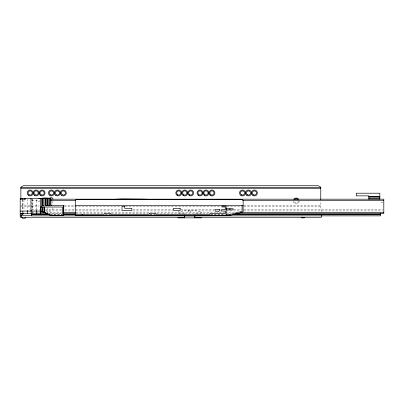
<?xml version="1.0" encoding="UTF-8"?>
<svg xmlns="http://www.w3.org/2000/svg" width="404" height="404" viewBox="0 0 404 404"><rect width="100%" height="100%" fill="white"/><g stroke="black" fill="none" stroke-linecap="round" stroke-linejoin="round"><path stroke-width="0.3" stroke-dasharray="2.02 1.52" d="M31.876 200.313L39.451 200.313M40.072 201.707L38.804 201.707L36.173 200.187L36.173 199.515M20.862 205.782L39.132 205.782M64.337 205.782L75.048 205.782M243.9 205.782L320.766 205.782M20.862 206.616L39.132 206.616M64.337 206.616L121.043 206.616M125.452 206.616L221.22 206.616M226.891 206.616L241.38 206.616M243.9 206.616L320.766 206.616M31.876 209.807L39.077 209.807M39.703 209.807L41.597 209.807M45.379 209.807L61.761 209.807M64.913 209.807L121.003 209.807M132.977 209.807L172.68 209.807M180.871 209.807L214.272 209.807M233.81 209.807L241.375 209.807M243.895 209.807L382.538 209.807M45.364 210.933L61.772 210.933M64.675 210.933L121.73 210.933M132.79 210.933L172.846 210.933M180.719 210.933L214.256 210.933M216.382 210.933L220.811 210.933M226.477 210.933L240.632 210.933M243.789 210.933L382.538 210.933M45.728 210.999L50.056 210.999L50.056 213.514M31.876 212.393L35.663 212.393M36.294 212.393L39.446 212.393M46.384 212.393L61.519 212.393M76.028 212.393L215.408 212.393M219.19 212.393L224.866 212.393M225.498 212.393L234.33 212.393M184.583 213.443L179.028 213.443L178.113 213.115L178.113 211.787L185.638 210.459L193.809 210.459L201.338 211.787L201.338 213.115L200.424 213.443L194.869 213.443M48.177 213.514L61.519 213.519M76.028 213.519L103.778 213.519M111.342 213.519L148.556 213.519M156.696 213.514L209.1 213.519M226.755 213.514L230.543 213.519M49.187 213.943L61.792 213.943M50.414 214.458L61.772 214.458M105.318 214.458L110.368 214.458M150.126 214.458L155.176 214.458M210.716 214.458L225.23 214.458M50.414 214.529L61.772 214.529M105.318 214.529L110.368 214.529M150.126 214.529L155.176 214.529M210.716 214.529L225.23 214.529M321.433 211.646L321.433 209.343L320.766 207.303L320.766 200.778M52.909 201.041L52.909 204.752M52.909 207.843L52.909 210.933M47.212 207.661L47.212 212.529M36.643 200.46L36.643 209.782M32.795 199.167L32.795 209.812M32.143 199.187L32.143 210.378M32.143 210.999L32.143 212.883M31.876 198.541L31.876 212.888M27.356 199.162L27.356 209.767M23.952 199.793L23.952 209.812M22.856 199.783L22.856 210.373M22.72 199.788L22.72 209.767M382.835 202.197A1.06 1.06 0 0 1 381.351 202.434A1.06 1.06 0 0 1 381.118 200.95M298.309 200.939A2.091 2.091 0 0 1 296.218 203.03A2.091 2.091 0 0 1 294.127 200.939M190.537 210.459A1.161 1.161 0 0 1 190.547 212.105A1.161 1.161 0 0 1 188.9 212.105A1.161 1.161 0 0 1 188.91 210.459M299.172 200.939A2.954 2.954 0 0 1 296.218 203.889A2.954 2.954 0 0 1 293.264 200.939"/><path stroke-width="0.61" d="M184.583 217.261L20.2 217.261L20.2 198.541L50.955 198.541L50.949 204.974A0.646 0.626 90 0 0 51 205.232A0.672 0.646 89.3 0 0 51.247 205.53A0.697 0.672 88.4 0 0 51.485 205.626L63.726 205.641L63.726 215.377L50.556 215.377A91.041 5.449 24.1 0 0 44.597 212.625L42.173 211.6L42.173 207.015M22.654 213.943L21.528 215.069L21.528 217.261M38.779 198.541L44.435 197.955L50.313 198.152L50.313 197.753L52.05 197.753L52.889 198.596L52.909 199.187M116.009 199.187L122.644 198.914L146.662 199.187M20.862 187.431L320.766 187.431M20.862 188.264L320.766 188.264M368.872 196.531L379.821 196.531M368.872 196.743L379.821 196.743M368.872 197.889L379.821 197.889M368.872 198.854L379.821 198.854M20.2 199.202L25.508 199.202L25.508 198.541M50.444 199.187L383.8 199.187L383.8 213.519L235.588 213.519M50.465 200.313L75.599 200.313M242.622 200.313L383.8 200.313M75.27 205.389L243.137 205.389M20.2 211.065L41.365 211.065A92.657 5.55 24.1 0 1 47.212 213.746A92.486 5.54 24.1 0 1 50.737 215.377M40.077 212.393L45.122 212.393M63.413 212.393L75.397 212.393M240.632 212.393L383.8 212.393M20.2 213.514L47.647 213.519M63.413 213.519L75.397 213.519M20.2 213.943L23.518 213.943L23.518 213.514M31.482 214.458L48.52 214.458M63.665 214.458L104.166 214.458L104.166 213.433L110.832 213.433L110.832 214.458L149.253 214.458L149.253 213.433L155.919 213.433L155.919 214.458L209.934 214.458L209.934 213.423L225.255 213.423L225.255 211.045L221.215 211.045L221.215 209.686L225.255 209.686L225.255 206.949L221.942 206.949L221.942 206.106L226.159 206.106L226.159 208.742L233.128 208.742L233.128 209.893L226.159 209.893L226.159 214.458L229.745 214.458L242.082 211.373L242.082 205.389M234.067 214.458L380.482 214.458M31.482 214.66L49.783 214.66M63.665 214.66L75.659 214.66M232.805 214.66L380.482 214.66M21.528 215.271L31.608 215.271M184.84 215.852L31.482 215.852L31.482 213.287M194.304 215.852L380.482 215.852L380.482 213.287M20.2 215.933L21.528 215.933M184.583 215.999L194.869 215.999M194.869 217.261L321.433 217.261L321.433 215.448M40.991 211.065L42.173 211.6M75.29 214.458L75.326 214.61A1.217 1.177 -90 0 0 76.149 215.398M379.821 199.187L379.821 193.213L356.262 193.213L356.262 195.869L368.872 195.869L368.872 199.187M320.766 199.526L320.766 187.148L318.342 185.744L23.291 185.744L20.862 187.148L20.862 198.485M304.182 217.261L304.182 217.857L301.525 217.857L301.525 217.261M243.137 211.191L243.137 200.778A1.192 1.192 0 0 0 241.94 199.586L76.467 199.586A1.192 1.192 0 0 0 75.27 200.778L75.27 214.246A1.192 1.192 0 0 0 76.467 215.443L229.866 215.443L242.233 212.352A1.192 1.192 0 0 0 243.097 211.504M229.932 208.742L229.932 209.893M229.932 214.413L229.932 215.428M226.22 208.742L226.22 209.893M226.22 214.458L226.22 215.443M201.338 217.261L201.338 217.857L178.113 217.857L178.113 217.261M198.021 217.261L198.021 217.857M194.869 214.978L194.869 217.857M184.583 214.978L184.583 217.857M181.431 217.261L181.431 217.857M82.204 214.458L82.204 215.443M63.287 205.641L63.287 215.377M62.539 215.377L62.539 207.015L40.36 207.015L40.36 211.065M50.131 198.541L50.131 205.777L47.904 205.777L47.904 198.541M49.424 198.541L49.424 205.777M48 198.541L48 205.777M47.096 198.541L47.096 205.777L45.4 205.777L45.4 198.541M46.041 198.541L46.041 205.777M45.546 198.541L45.546 205.777M44.597 207.015L44.597 212.625M44.299 207.015L44.299 212.489M44.066 198.541L44.066 205.777L42.37 205.777L42.37 198.541M43.112 207.015L43.112 211.994M43.011 198.541L43.011 205.777M42.516 198.541L42.516 205.777M41.981 207.015L41.981 211.514M41.698 198.541L41.698 207.015M40.375 198.541L40.375 211.065M40.223 210.403L40.223 213.514M36.643 210.403L36.643 213.514M31.876 213.054L31.876 213.519M31.148 210.393L31.148 213.514M30.946 198.541L30.946 211.065M27.356 210.393L27.356 213.514M25.174 217.261L25.174 218.256L22.523 218.256L22.523 217.261M24.846 198.541L24.846 199.202M22.856 210.999L22.856 213.514M22.19 198.541L22.19 199.202M294.738 199.46A2.091 2.091 0 0 1 297.697 199.46M293.829 199.202A2.954 2.954 0 0 1 298.606 199.202M51.611 205.636A0.667 0.662 -90 0 1 50.944 204.974M124.73 206.323L122.023 206.323L122.023 210.358L131.82 210.358L131.82 208.312L124.73 208.312L124.73 206.323M180.128 208.312L173.442 208.312L173.442 210.358L180.128 210.358L180.128 208.312M219.579 209.509L214.943 209.509A2.323 2.323 0 0 0 217.261 211.994A2.323 2.323 0 0 0 219.579 209.509M177.735 194.789A2.091 2.091 0 0 0 180.866 192.976A2.091 2.091 0 0 0 177.735 191.168A2.091 2.091 0 0 0 177.735 194.789M177.3 195.531A2.954 2.954 0 0 0 181.729 192.976A2.954 2.954 0 0 0 177.3 190.42A2.954 2.954 0 0 0 177.3 195.531M183.704 194.789A2.091 2.091 0 0 0 186.84 192.976A2.091 2.091 0 0 0 183.704 191.168A2.091 2.091 0 0 0 183.704 194.789M183.275 195.531A2.954 2.954 0 0 0 187.703 192.976A2.954 2.954 0 0 0 183.275 190.42A2.954 2.954 0 0 0 183.275 195.531M29.108 194.789A2.091 2.091 0 0 0 32.244 192.976A2.091 2.091 0 0 0 29.108 191.168A2.091 2.091 0 0 0 29.108 194.789M35.077 194.789A2.091 2.091 0 0 0 38.213 192.976A2.091 2.091 0 0 0 35.077 191.168A2.091 2.091 0 0 0 35.077 194.789M41.051 194.789A2.091 2.091 0 0 0 44.188 192.976A2.091 2.091 0 0 0 41.051 191.168A2.091 2.091 0 0 0 41.051 194.789M40.617 195.531A2.954 2.954 0 0 0 45.046 192.976A2.954 2.954 0 0 0 40.617 190.42A2.954 2.954 0 0 0 40.617 195.531M34.648 195.531A2.954 2.954 0 0 0 39.077 192.976A2.954 2.954 0 0 0 34.648 190.42A2.954 2.954 0 0 0 34.648 195.531M28.674 195.531A2.954 2.954 0 0 0 33.103 192.976A2.954 2.954 0 0 0 28.674 190.42A2.954 2.954 0 0 0 28.674 195.531M62.282 194.789A2.091 2.091 0 0 0 65.418 192.976A2.091 2.091 0 0 0 62.282 191.168A2.091 2.091 0 0 0 62.282 194.789M56.313 194.789A2.091 2.091 0 0 0 59.449 192.976A2.091 2.091 0 0 0 56.313 191.168A2.091 2.091 0 0 0 56.313 194.789M50.338 194.789A2.091 2.091 0 0 0 53.474 192.976A2.091 2.091 0 0 0 50.338 191.168A2.091 2.091 0 0 0 50.338 194.789M61.469 195.273A2.954 2.954 0 0 0 66.246 193.44A2.954 2.954 0 0 0 62.272 190.218A2.954 2.954 0 0 0 61.469 195.273M55.5 195.273A2.954 2.954 0 0 0 60.272 193.44A2.954 2.954 0 0 0 56.297 190.218A2.954 2.954 0 0 0 55.5 195.273M49.909 195.531A2.954 2.954 0 0 0 54.338 192.976A2.954 2.954 0 0 0 49.909 190.42A2.954 2.954 0 0 0 49.909 195.531M189.673 194.789A2.091 2.091 0 0 0 192.809 192.976A2.091 2.091 0 0 0 189.673 191.168A2.091 2.091 0 0 0 189.673 194.789M189.244 195.531A2.954 2.954 0 0 0 193.673 192.976A2.954 2.954 0 0 0 189.244 190.42A2.954 2.954 0 0 0 189.244 195.531M210.908 194.789A2.091 2.091 0 0 0 214.044 192.976A2.091 2.091 0 0 0 210.908 191.168A2.091 2.091 0 0 0 210.908 194.789M204.934 194.789A2.091 2.091 0 0 0 208.07 192.976A2.091 2.091 0 0 0 204.934 191.168A2.091 2.091 0 0 0 204.934 194.789M198.965 194.789A2.091 2.091 0 0 0 202.101 192.976A2.091 2.091 0 0 0 198.965 191.168A2.091 2.091 0 0 0 198.965 194.789M204.505 195.531A2.954 2.954 0 0 0 208.934 192.976A2.954 2.954 0 0 0 204.505 190.42A2.954 2.954 0 0 0 204.505 195.531M210.095 195.273A2.954 2.954 0 0 0 214.867 193.44A2.954 2.954 0 0 0 210.893 190.218A2.954 2.954 0 0 0 210.095 195.273M198.536 195.531A2.954 2.954 0 0 0 202.965 192.976A2.954 2.954 0 0 0 198.536 190.42A2.954 2.954 0 0 0 198.536 195.531M253.374 194.789A2.091 2.091 0 0 0 256.505 192.976A2.091 2.091 0 0 0 253.374 191.168A2.091 2.091 0 0 0 253.374 194.789M252.939 195.531A2.954 2.954 0 0 0 257.368 192.976A2.954 2.954 0 0 0 252.939 190.42A2.954 2.954 0 0 0 252.939 195.531M247.399 194.789A2.091 2.091 0 0 0 250.536 192.976A2.091 2.091 0 0 0 247.399 191.168A2.091 2.091 0 0 0 247.399 194.789M241.43 194.789A2.091 2.091 0 0 0 244.561 192.976A2.091 2.091 0 0 0 241.43 191.168A2.091 2.091 0 0 0 241.43 194.789M246.586 195.273A2.954 2.954 0 0 0 251.364 193.44A2.954 2.954 0 0 0 247.389 190.218A2.954 2.954 0 0 0 246.586 195.273M240.996 195.531A2.954 2.954 0 0 0 245.425 192.976A2.954 2.954 0 0 0 240.996 190.42A2.954 2.954 0 0 0 240.996 195.531"/></g></svg>
